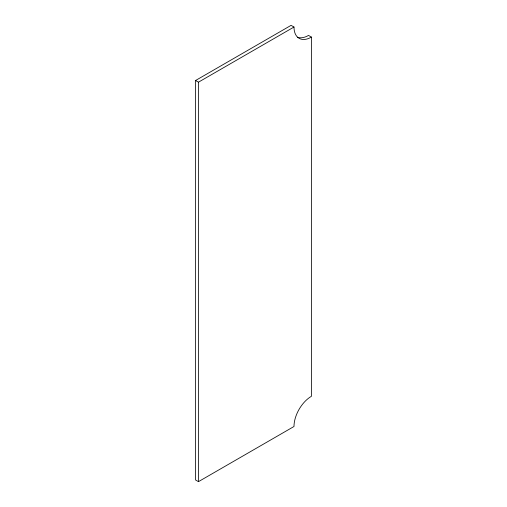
<?xml version="1.0" encoding="UTF-8"?>
<svg xmlns="http://www.w3.org/2000/svg" width="507" height="507" viewBox="0 0 507 507"><rect width="100%" height="100%" fill="white"/><g stroke="black" fill="none" stroke-linecap="round" stroke-linejoin="round"><path stroke-width="0.76" d="M195.563 80.505L291.088 25.35L293.997 27.029A24.666 14.24 -60 0 0 311.437 37.1L311.437 396.284A24.666 14.24 -60 0 0 293.997 426.495L198.465 481.65L195.563 479.971L195.563 80.505L198.465 82.178L293.997 27.029M311.437 37.1L308.535 35.42A24.666 14.24 -60 0 1 297.451 37.233M198.465 82.178L198.465 481.65"/></g></svg>
